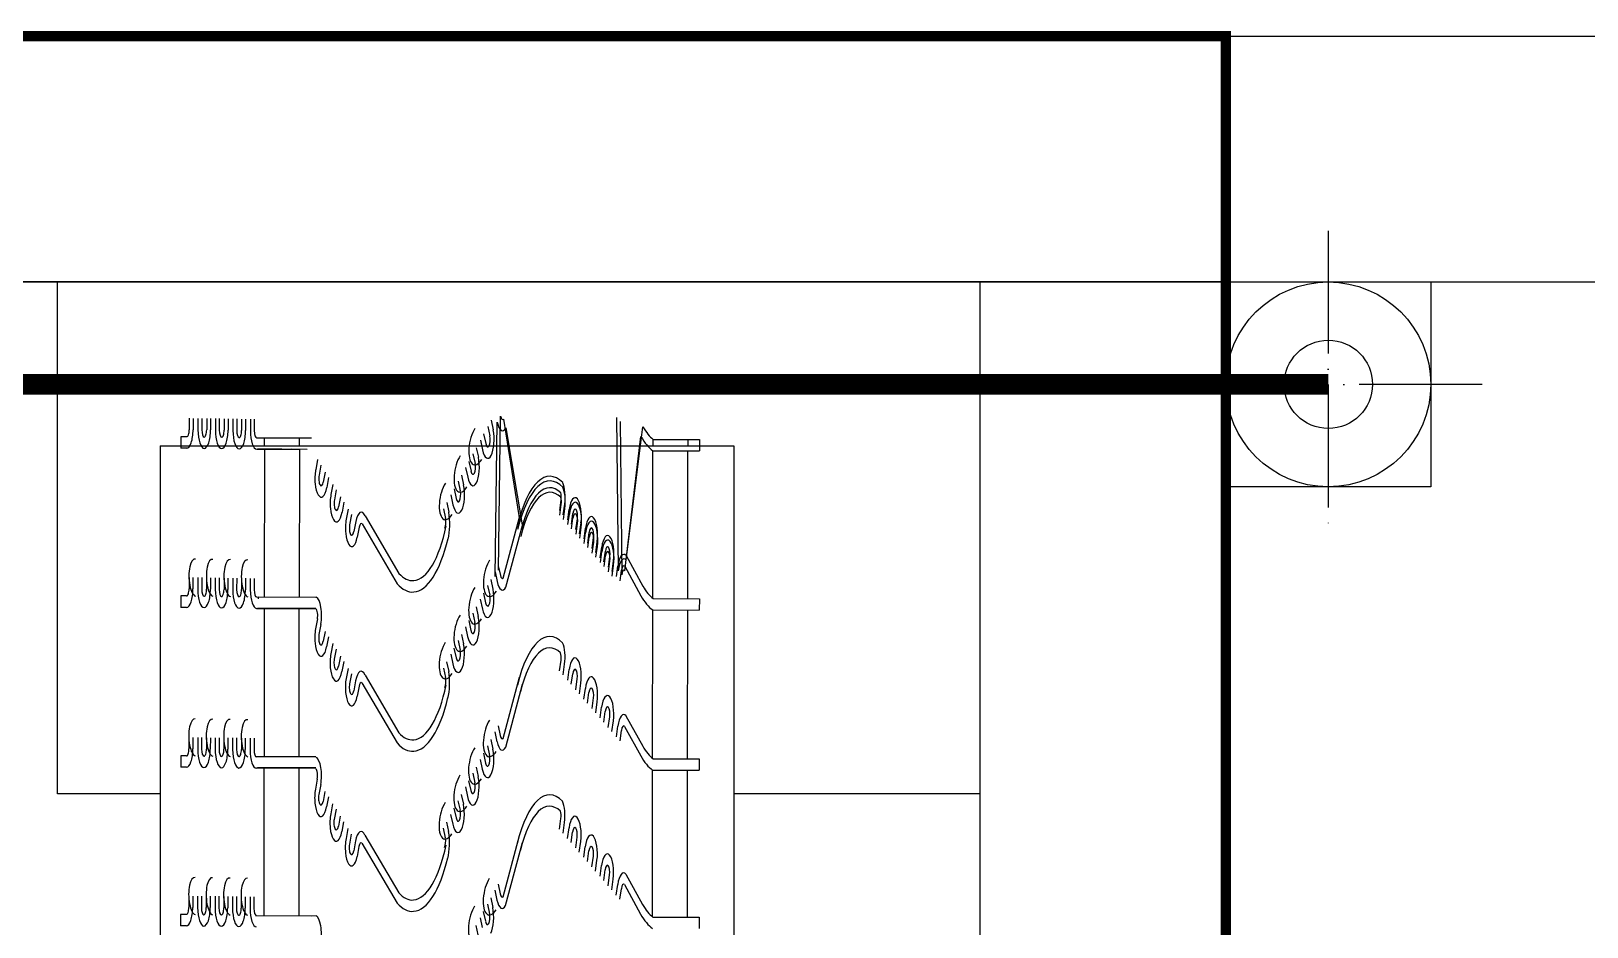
# Model space of a CAD drawing. Header units: inches. Extents: x -26985 to 86262, y -10753 to 149570.
# Drawn here: x -4151 to -3392, y 84332 to 84769 of the extents above; entities that cross this region are included whole.
import ezdxf

# ---------------------------------------------------------------- set-up
doc = ezdxf.new("R2010")
doc.units = ezdxf.units.IN
doc.header["$MEASUREMENT"] = 0
doc.linetypes.add('ACAD_ISO02W100', pattern=[15, 12, -3])
doc.linetypes.add('ACAD_ISO04W100', pattern=[30, 24, -3, 0, -3])
for name, color, linetype in [('JY', 7, 'Continuous'), ('JYKC', 4, 'Continuous'), ('JYKC-YM', 4, 'Continuous')]:
    doc.layers.add(name, color=color, linetype=linetype)

# ---------------------------------------------------------------- blocks, each defined once
blk = doc.blocks.new('地漏')
at = {"layer": 'JY', "color": 50, "linetype": 'ACAD_ISO04W100', "lineweight": -3, "ltscale": 5}
for p, q in [((0, 150), (0, -150)), ((-150, 0), (150, 0))]:
    blk.add_line(p, q, dxfattribs=at)
at = {"layer": 'JY', "color": 10, "linetype": 'Continuous', "lineweight": -3}
blk.add_lwpolyline([(-100, 100), (100, 100), (100, -100), (-100, -100)], close=True, dxfattribs=at)
for radius in [100, 43.1]:
    blk.add_circle((0, 0), radius, dxfattribs=at)
blk = doc.blocks.new('1341551151321')
at = {"layer": 'JY', "color": 5, "linetype": 'ACAD_ISO02W100', "lineweight": -3, "ltscale": 20, "const_width": 10}
blk.add_lwpolyline([(85749.57, -26959.62), (84359.57, -26959.62, -0.414214), (84339.57, -26939.62), (84339.57, -22069.48)], format="xyb", dxfattribs=at)
at = {"layer": 'JYKC', "color": 1}
blk.add_line((84169.57, -27999.48), (84169.57, -19239.48), dxfattribs=at)
at = {"layer": 'JYKC', "color": 0}
blk.add_line((84289.57, -27999.48), (84289.57, -19239.48), dxfattribs=at)
at = {"layer": 'JYKC', "color": 132}
for p, q in [((84369.57, -22359.48), (87909.57, -22359.48)), ((84369.57, -22639.48), (84369.57, -22359.48)), ((84369.57, -22639.48), (87909.57, -22639.48))]:
    blk.add_line(p, q, dxfattribs=at)
at = {"layer": 'JYKC', "color": 136, "ltscale": 0.5}
for p, q in [((84366.44, -22398.84), (84366.53, -22376.33)), ((84366.53, -22376.33), (84372.08, -22376.33)), ((84371.99, -22399.07), (84372.08, -22376.33)), ((84444.19, -22398.9), (84444.28, -22376.38)), ((84444.28, -22376.38), (84449.83, -22376.39)), ((84449.74, -22399.13), (84449.83, -22376.39)), ((84522.38, -22398.95), (84522.48, -22376.44)), ((84522.48, -22376.44), (84528.03, -22376.45)), ((84527.94, -22399.19), (84528.03, -22376.45)), ((84599.69, -22399.01), (84599.78, -22376.5)), ((84599.78, -22376.5), (84605.33, -22376.5)), ((84366.51, -22382.01), (84369.97, -22381.95)), ((84444.26, -22382.07), (84372.06, -22382.01)), ((84522.45, -22382.13), (84449.81, -22382.07)), ((84599.76, -22382.19), (84528.01, -22382.13)), ((84366.26, -22399.07), (84369.97, -22399.01)), ((84444.01, -22399.12), (84371.99, -22399.07)), ((84522.21, -22399.18), (84449.74, -22399.13)), ((84599.51, -22399.24), (84527.94, -22399.19)), ((84425.41, -22412.05), (84360.34, -22403.87)), ((84430.61, -22412.73), (84365.04, -22404.88)), ((84423.16, -22412.11), (84438.09, -22403.93)), ((84428.36, -22412.78), (84442.79, -22404.93)), ((84501.36, -22412.17), (84516.29, -22403.98)), ((84506.56, -22412.84), (84520.99, -22404.99)), ((84578.66, -22412.23), (84593.59, -22404.04)), ((84583.86, -22412.9), (84598.29, -22405.05)), ((84355.7, -22416.72), (84430.54, -22416.02)), ((84357.73, -22414.95), (84432.57, -22414.26)), ((84433.45, -22416.78), (84428.29, -22416.08)), ((84435.48, -22415.01), (84430.32, -22414.32)), ((84511.65, -22416.83), (84506.49, -22416.14)), ((84513.68, -22415.07), (84508.52, -22414.38)), ((84588.95, -22416.89), (84583.79, -22416.2)), ((84590.98, -22415.13), (84585.82, -22414.44)), ((84424.23, -22424.7), (84419.07, -22424.01)), ((84426.26, -22422.94), (84421.1, -22422.24)), ((84426.48, -22424.64), (84421.32, -22423.95)), ((84428.51, -22422.88), (84423.35, -22422.19)), ((84428.88, -22420.74), (84423.64, -22420.04)), ((84430.91, -22418.98), (84425.67, -22418.28)), ((84431.13, -22420.69), (84425.89, -22419.98)), ((84433.16, -22418.92), (84427.92, -22418.22)), ((84502.43, -22424.76), (84497.27, -22424.07)), ((84504.46, -22423), (84499.3, -22422.3)), ((84507.08, -22420.8), (84501.84, -22420.1)), ((84509.11, -22419.04), (84503.87, -22418.33)), ((84579.73, -22424.82), (84574.57, -22424.12)), ((84581.76, -22423.05), (84576.61, -22422.36)), ((84584.38, -22420.86), (84579.14, -22420.16)), ((84586.41, -22419.1), (84581.17, -22418.39)), ((84417.05, -22430.86), (84411.89, -22430.17)), ((84417.27, -22432.57), (84412.11, -22431.87)), ((84419.3, -22430.8), (84414.14, -22430.11)), ((84419.67, -22428.67), (84414.42, -22427.96)), ((84421.7, -22426.9), (84416.46, -22426.2)), ((84421.92, -22428.61), (84416.67, -22427.91)), ((84423.95, -22426.85), (84418.71, -22426.14)), ((84495.24, -22430.92), (84490.09, -22430.23)), ((84497.86, -22428.73), (84492.62, -22428.02)), ((84499.89, -22426.96), (84494.65, -22426.26)), ((84572.55, -22430.98), (84567.39, -22430.28)), ((84575.17, -22428.78), (84569.93, -22428.08)), ((84577.2, -22427.02), (84571.96, -22426.32)), ((84407.83, -22438.79), (84402.67, -22438.09)), ((84410.08, -22438.73), (84404.92, -22438.03)), ((84410.45, -22436.59), (84405.21, -22435.89)), ((84412.48, -22434.83), (84407.24, -22434.12)), ((84412.7, -22436.53), (84407.46, -22435.83)), ((84414.73, -22434.77), (84409.49, -22434.07)), ((84415.02, -22432.62), (84409.86, -22431.93)), ((84486.03, -22438.84), (84480.87, -22438.15)), ((84488.65, -22436.65), (84483.41, -22435.95)), ((84490.68, -22434.89), (84485.44, -22434.18)), ((84493.21, -22432.68), (84488.05, -22431.99)), ((84563.33, -22438.9), (84558.17, -22438.21)), ((84565.95, -22436.71), (84560.71, -22436)), ((84567.98, -22434.94), (84562.74, -22434.24)), ((84570.52, -22432.74), (84565.36, -22432.05)), ((84401.23, -22444.52), (84395.99, -22443.81)), ((84403.26, -22442.75), (84398.02, -22442.05)), ((84403.48, -22444.46), (84398.24, -22443.75)), ((84405.51, -22442.69), (84400.27, -22441.99)), ((84405.8, -22440.55), (84400.64, -22439.86)), ((84408.05, -22440.49), (84402.89, -22439.8)), ((84479.43, -22444.57), (84474.19, -22443.87)), ((84481.46, -22442.81), (84476.22, -22442.11)), ((84484, -22440.61), (84478.84, -22439.91)), ((84556.73, -22444.63), (84551.49, -22443.93)), ((84558.76, -22442.87), (84553.52, -22442.17)), ((84561.3, -22440.66), (84556.14, -22439.97)), ((84356.49, -22471.98), (84406.66, -22464)), ((84360.84, -22470.74), (84410.08, -22462.51)), ((84434.24, -22472.04), (84404.41, -22464.06)), ((84438.59, -22470.79), (84407.83, -22462.57)), ((84512.44, -22472.1), (84482.6, -22464.12)), ((84516.79, -22470.85), (84486.03, -22462.63)), ((84589.74, -22472.15), (84559.91, -22464.17)), ((84594.09, -22470.91), (84563.33, -22462.68)), ((84430.37, -22474.43), (84355.12, -22473.39)), ((84357.11, -22478.02), (84361.78, -22477)), ((84433.37, -22476.02), (84358.11, -22474.99)), ((84428.12, -22474.49), (84432.87, -22473.45)), ((84431.12, -22476.08), (84435.86, -22475.05)), ((84434.86, -22478.08), (84439.53, -22477.06)), ((84506.32, -22474.54), (84511.06, -22473.51)), ((84509.32, -22476.14), (84514.06, -22475.11)), ((84513.06, -22478.14), (84517.73, -22477.12)), ((84583.62, -22474.6), (84588.37, -22473.57)), ((84586.62, -22476.2), (84591.36, -22475.16)), ((84590.36, -22478.19), (84595.03, -22477.18)), ((84360.11, -22479.62), (84364.78, -22478.6)), ((84363.78, -22481.63), (84368.52, -22480.59)), ((84366.77, -22483.22), (84371.52, -22482.19)), ((84370.52, -22485.22), (84375.19, -22484.2)), ((84437.86, -22479.67), (84442.53, -22478.66)), ((84441.53, -22481.69), (84446.27, -22480.65)), ((84444.52, -22483.28), (84449.27, -22482.25)), ((84448.27, -22485.28), (84452.94, -22484.26)), ((84516.06, -22479.73), (84520.72, -22478.71)), ((84519.73, -22481.74), (84524.47, -22480.71)), ((84522.72, -22483.34), (84527.46, -22482.31)), ((84526.47, -22485.34), (84531.13, -22484.32)), ((84593.36, -22479.79), (84598.03, -22478.77)), ((84597.03, -22481.8), (84601.77, -22480.77)), ((84600.02, -22483.4), (84604.77, -22482.36)), ((84603.77, -22485.4), (84608.44, -22484.38)), ((84373.51, -22486.82), (84378.18, -22485.8)), ((84377.18, -22488.83), (84381.93, -22487.79)), ((84380.18, -22490.43), (84384.92, -22489.39)), ((84383.92, -22492.42), (84388.59, -22491.4)), ((84451.26, -22486.88), (84455.93, -22485.86)), ((84454.93, -22488.89), (84459.68, -22487.85)), ((84457.93, -22490.48), (84462.67, -22489.45)), ((84461.67, -22492.48), (84466.34, -22491.46)), ((84529.46, -22486.93), (84534.13, -22485.92)), ((84533.13, -22488.95), (84537.87, -22487.91)), ((84536.13, -22490.54), (84540.87, -22489.51)), ((84539.87, -22492.54), (84544.54, -22491.52)), ((84386.92, -22494.02), (84391.59, -22493)), ((84390.59, -22496.03), (84395.33, -22495)), ((84393.58, -22497.63), (84398.33, -22496.59)), ((84397.33, -22499.62), (84402, -22498.6)), ((84400.32, -22501.22), (84404.99, -22500.2)), ((84464.67, -22494.08), (84469.34, -22493.06)), ((84468.34, -22496.09), (84473.08, -22495.05)), ((84471.33, -22497.69), (84476.08, -22496.65)), ((84475.08, -22499.68), (84479.75, -22498.66)), ((84542.87, -22494.14), (84547.53, -22493.12)), ((84546.54, -22496.15), (84551.28, -22495.11)), ((84549.53, -22497.74), (84554.27, -22496.71)), ((84553.28, -22499.74), (84557.94, -22498.72)), ((84478.07, -22501.28), (84482.74, -22500.26)), ((84556.27, -22501.34), (84560.94, -22500.32)), ((84403.77, -22539.44), (84431.9, -22522.96)), ((84407.64, -22540.94), (84436.92, -22523.78)), ((84481.52, -22539.5), (84509.65, -22523.01)), ((84485.39, -22541), (84514.67, -22523.84)), ((84559.72, -22539.56), (84587.84, -22523.07)), ((84563.58, -22541.06), (84592.87, -22523.89)), ((84406.59, -22544.01), (84411.45, -22544.93)), ((84409.26, -22542.35), (84414.12, -22543.26)), ((84484.34, -22544.07), (84489.2, -22544.98)), ((84487.01, -22542.41), (84491.87, -22543.32)), ((84562.54, -22544.13), (84567.4, -22545.04)), ((84565.21, -22542.47), (84570.07, -22543.38)), ((84394.51, -22551.48), (84399.37, -22552.39)), ((84397.17, -22549.81), (84402.04, -22550.73)), ((84400.51, -22547.74), (84405.45, -22548.66)), ((84403.18, -22546.08), (84408.12, -22547)), ((84472.26, -22551.53), (84477.12, -22552.44)), ((84474.92, -22549.87), (84479.79, -22550.78)), ((84478.26, -22547.8), (84483.2, -22548.72)), ((84480.93, -22546.14), (84485.87, -22547.06)), ((84550.45, -22551.59), (84555.32, -22552.5)), ((84553.12, -22549.93), (84557.98, -22550.84)), ((84556.46, -22547.85), (84561.4, -22548.78)), ((84559.13, -22546.19), (84564.07, -22547.12)), ((84382.42, -22558.94), (84387.28, -22559.85)), ((84385.09, -22557.28), (84389.95, -22558.19)), ((84388.42, -22555.2), (84393.36, -22556.12)), ((84391.09, -22553.54), (84396.03, -22554.46)), ((84460.17, -22558.99), (84465.03, -22559.91)), ((84462.84, -22557.33), (84467.7, -22558.24)), ((84466.17, -22555.26), (84471.11, -22556.18)), ((84468.84, -22553.6), (84473.78, -22554.52)), ((84538.37, -22559.05), (84543.23, -22559.96)), ((84541.04, -22557.39), (84545.9, -22558.3)), ((84544.37, -22555.32), (84549.31, -22556.24)), ((84547.04, -22553.65), (84551.98, -22554.58)), ((84365.72, -22575.31), (84365.76, -22565.66)), ((84371.3, -22567.69), (84371.27, -22575.32)), ((84376.34, -22562.66), (84381.27, -22563.58)), ((84379.01, -22561), (84383.94, -22561.92)), ((84443.4, -22592.43), (84443.43, -22563.55)), ((84443.4, -22591.34), (84443.43, -22563.55)), ((84448.95, -22592.43), (84448.98, -22563.55)), ((84448.98, -22563.55), (84448.95, -22592.02)), ((84454.09, -22562.72), (84459.02, -22563.64)), ((84456.76, -22561.06), (84461.69, -22561.98)), ((84521.28, -22592.43), (84521.31, -22563.55)), ((84521.28, -22591.34), (84521.31, -22563.55)), ((84526.83, -22592.43), (84526.86, -22563.55)), ((84526.86, -22563.55), (84526.83, -22592.02)), ((84532.29, -22562.78), (84537.22, -22563.7)), ((84534.95, -22561.12), (84539.89, -22562.04)), ((84598.97, -22592.92), (84599.02, -22563.4)), ((84598.97, -22592.92), (84599.01, -22565.83)), ((84365.65, -22592.37), (84365.73, -22571.52)), ((84369.97, -22571.47), (84365.73, -22571.52)), ((84371.22, -22588.58), (84371.29, -22571.53)), ((84371.29, -22571.53), (84443.48, -22571.58)), ((84521.3, -22571.64), (84449.04, -22571.58)), ((84599, -22571.7), (84526.79, -22571.64)), ((84365.65, -22591.28), (84365.7, -22580.05)), ((84371.25, -22580.05), (84371.22, -22588.58)), ((84369.97, -22588.52), (84365.66, -22588.58)), ((84371.2, -22592.37), (84371.23, -22584.79)), ((84371.22, -22588.58), (84371.2, -22591.96)), ((84371.22, -22588.58), (84443.41, -22588.64)), ((84448.97, -22588.64), (84521.28, -22588.7)), ((84598.98, -22588.75), (84526.72, -22588.7)), ((84598.92, -22588.75), (84526.72, -22588.7)), ((84356.53, -22597.81), (84362.07, -22597.81)), ((84356.54, -22593.55), (84362.17, -22593.55)), ((84356.54, -22595.44), (84362.17, -22595.45)), ((84434.28, -22597.87), (84439.82, -22597.87)), ((84434.29, -22593.6), (84439.92, -22593.61)), ((84434.29, -22595.5), (84439.92, -22595.5)), ((84443.61, -22591.4), (84443.4, -22591.34)), ((84443.9, -22591.46), (84443.61, -22591.4)), ((84444.24, -22591.49), (84443.9, -22591.46)), ((84512.35, -22597.93), (84517.9, -22597.93)), ((84512.36, -22595.56), (84517.99, -22595.56)), ((84512.37, -22593.66), (84518, -22593.67)), ((84526.7, -22592.08), (84526.7, -22592.08)), ((84526.75, -22592.08), (84526.7, -22592.08)), ((84526.7, -22592.08), (84526.75, -22592.08)), ((84589.78, -22597.99), (84595.32, -22597.99)), ((84589.79, -22593.72), (84595.42, -22593.73)), ((84589.79, -22595.62), (84595.42, -22595.62)), ((84356.4, -22606.34), (84361.95, -22606.34)), ((84356.41, -22603.97), (84362.04, -22603.97)), ((84356.42, -22602.07), (84362.05, -22602.08)), ((84356.52, -22599.71), (84362.06, -22599.71)), ((84434.15, -22606.4), (84439.7, -22606.4)), ((84434.16, -22604.03), (84439.79, -22604.03)), ((84434.17, -22602.13), (84439.8, -22602.14)), ((84434.27, -22599.76), (84439.81, -22599.77)), ((84512.23, -22606.46), (84517.78, -22606.46)), ((84512.24, -22604.09), (84517.87, -22604.09)), ((84512.25, -22602.19), (84517.88, -22602.2)), ((84512.35, -22599.82), (84517.89, -22599.83)), ((84589.66, -22604.14), (84595.29, -22604.15)), ((84589.67, -22602.25), (84595.3, -22602.25)), ((84589.77, -22599.88), (84595.31, -22599.88)), ((84356.29, -22612.5), (84361.92, -22612.5)), ((84356.3, -22610.6), (84361.93, -22610.61)), ((84356.4, -22608.23), (84361.94, -22608.24)), ((84434.04, -22612.56), (84439.67, -22612.56)), ((84434.05, -22610.66), (84439.68, -22610.66)), ((84434.15, -22608.29), (84439.69, -22608.3)), ((84512.12, -22612.61), (84517.75, -22612.62)), ((84512.13, -22610.72), (84517.76, -22610.72)), ((84512.22, -22608.35), (84517.77, -22608.35)), ((84589.54, -22612.67), (84595.17, -22612.68)), ((84589.55, -22610.78), (84595.18, -22610.78)), ((84589.65, -22606.51), (84595.2, -22606.52)), ((84589.65, -22608.41), (84595.19, -22608.41)), ((84356.17, -22621.03), (84361.8, -22621.03)), ((84356.18, -22619.13), (84361.81, -22619.13)), ((84356.27, -22616.76), (84361.82, -22616.77)), ((84356.28, -22614.87), (84361.83, -22614.87)), ((84433.92, -22621.08), (84439.55, -22621.09)), ((84433.93, -22619.19), (84439.56, -22619.19)), ((84434.02, -22616.82), (84439.57, -22616.82)), ((84434.03, -22614.92), (84439.58, -22614.93)), ((84512, -22621.14), (84517.63, -22621.15)), ((84512.01, -22619.25), (84517.64, -22619.25)), ((84512.1, -22616.88), (84517.65, -22616.88)), ((84512.11, -22614.98), (84517.65, -22614.99)), ((84589.42, -22621.2), (84595.05, -22621.2)), ((84589.43, -22619.31), (84595.06, -22619.31)), ((84589.53, -22615.04), (84595.08, -22615.05)), ((84589.53, -22616.94), (84595.07, -22616.94)), ((84356.15, -22625.29), (84361.7, -22625.29)), ((84356.16, -22623.39), (84361.7, -22623.4)), ((84365.16, -22626.48), (84365.15, -22629.32)), ((84370.72, -22626.48), (84370.7, -22629.33)), ((84433.9, -22625.35), (84439.45, -22625.35)), ((84433.91, -22623.45), (84439.45, -22623.46)), ((84442.91, -22626.54), (84442.9, -22629.38)), ((84448.47, -22626.54), (84448.45, -22629.39)), ((84511.98, -22625.41), (84517.52, -22625.41)), ((84511.99, -22623.51), (84517.53, -22623.52)), ((84520.99, -22626.6), (84520.98, -22629.44)), ((84526.54, -22626.6), (84526.53, -22629.44)), ((84589.4, -22625.46), (84594.95, -22625.47)), ((84589.41, -22623.57), (84594.95, -22623.57)), ((84598.41, -22626.66), (84598.4, -22629.5)), ((84603.97, -22626.66), (84603.95, -22629.5)), ((84365.15, -22629.32), (84370.7, -22629.33)), ((84442.9, -22629.38), (84448.45, -22629.39)), ((84520.98, -22629.44), (84526.53, -22629.44)), ((84598.4, -22629.5), (84603.95, -22629.5))]:
    blk.add_line(p, q, dxfattribs=at)
at = {"layer": 'JYKC', "color": 7, "linetype": 'Continuous', "lineweight": -3}
for points in [[(84289.57, -22359.48), (84289.57, -22239.48), (84539.57, -22239.48), (84539.57, -22359.48)], [(84539.57, -22639.48), (84539.57, -22689.48), (84289.57, -22689.48), (84289.57, -22639.48)]]:
    blk.add_lwpolyline(points, dxfattribs=at)
at = {"layer": 'JYKC', "color": 136, "ltscale": 0.5}
for centre, major_axis, ratio, start_param, end_param in [((84312.7, -22394.18), (-55.43, 0.02), 0.341242, 2.602865, 2.893909), ((84312.7, -22394.18), (-60.98, 0.02), 0.341242, 2.602865, 2.905452), ((84390.45, -22394.24), (-55.43, 0.02), 0.341242, 2.602865, 2.893909), ((84390.45, -22394.24), (-60.98, 0.02), 0.341242, 2.602865, 2.905452), ((84468.65, -22394.3), (-55.43, 0.02), 0.341242, 2.602865, 2.893909), ((84468.65, -22394.3), (-60.98, 0.02), 0.341242, 2.602865, 2.905452), ((84545.95, -22394.36), (-55.43, 0.02), 0.341242, 2.602865, 2.893909), ((84545.95, -22394.36), (-60.98, 0.02), 0.341242, 2.602865, 2.905452), ((84431.59, -22413.22), (-9.02, 0), 0.341242, -0.374162, 1.196634), ((84433.84, -22413.16), (-9.02, 0), 0.341242, -0.374162, 1.196634), ((84431.59, -22413.22), (-3.47, 0), 0.341242, -0.374162, 1.196634), ((84433.84, -22413.16), (-3.47, 0), 0.341242, -0.374162, 1.196634), ((84509.79, -22413.28), (-9.02, 0), 0.341242, -0.374162, 1.196634), ((84509.79, -22413.28), (-3.47, 0), 0.341242, -0.374162, 1.196634), ((84587.09, -22413.33), (-9.02, 0), 0.341242, -0.374162, 1.196634), ((84587.09, -22413.33), (-3.47, 0), 0.341242, -0.374162, 1.196634), ((84422.37, -22421.14), (-9.02, 0), 0.341242, -0.374162, 1.196634), ((84422.37, -22421.14), (-9.02, 0), 0.341242, 4.338227, 5.909023), ((84424.62, -22421.08), (-9.02, 0), 0.341242, -0.374162, 1.196634), ((84424.62, -22421.08), (-9.02, 0), 0.341242, 4.338227, 5.909023), ((84422.37, -22421.14), (-3.47, 0), 0.341242, -0.374162, 1.196634), ((84422.37, -22421.14), (-3.47, 0), 0.341242, 4.338227, 5.909023), ((84424.62, -22421.08), (-3.47, 0), 0.341242, -0.374162, 1.196634), ((84424.62, -22421.08), (-3.47, 0), 0.341242, 4.338227, 5.909023), ((84500.57, -22421.2), (-9.02, 0), 0.341242, -0.374162, 1.196634), ((84500.57, -22421.2), (-9.02, 0), 0.341242, 4.338227, 5.909023), ((84500.57, -22421.2), (-3.47, 0), 0.341242, -0.374162, 1.196634), ((84500.57, -22421.2), (-3.47, 0), 0.341242, 4.338227, 5.909023), ((84577.87, -22421.26), (-9.02, 0), 0.341242, -0.374162, 1.196634), ((84577.87, -22421.26), (-9.02, 0), 0.341242, 4.338227, 5.909023), ((84577.87, -22421.26), (-3.47, 0), 0.341242, -0.374162, 1.196634), ((84577.87, -22421.26), (-3.47, 0), 0.341242, 4.338227, 5.909023), ((84413.16, -22429.07), (-9.02, 0), 0.341242, -0.374162, 1.196634), ((84413.16, -22429.07), (-9.02, 0), 0.341242, 4.338227, 5.909023), ((84415.41, -22429.01), (-9.02, 0), 0.341242, -0.374162, 1.196634), ((84415.41, -22429.01), (-9.02, 0), 0.341242, 4.338227, 5.909023), ((84413.16, -22429.07), (-3.47, 0), 0.341242, -0.374162, 1.196634), ((84413.16, -22429.07), (-3.47, 0), 0.341242, 4.338227, 5.909023), ((84415.41, -22429.01), (-3.47, 0), 0.341242, -0.374162, 1.196634), ((84415.41, -22429.01), (-3.47, 0), 0.341242, 4.338227, 5.909023), ((84491.35, -22429.12), (-9.02, 0), 0.341242, -0.374162, 1.196634), ((84491.35, -22429.12), (-9.02, 0), 0.341242, 4.338227, 5.909023), ((84491.35, -22429.12), (-3.47, 0), 0.341242, -0.374162, 1.196634), ((84491.35, -22429.12), (-3.47, 0), 0.341242, 4.338227, 5.909023), ((84568.66, -22429.18), (-9.02, 0), 0.341242, -0.374162, 1.196634), ((84568.66, -22429.18), (-9.02, 0), 0.341242, 4.338227, 5.909023), ((84568.66, -22429.18), (-3.47, 0), 0.341242, -0.374162, 1.196634), ((84568.66, -22429.18), (-3.47, 0), 0.341242, 4.338227, 5.909023), ((84403.94, -22436.99), (-9.02, 0), 0.341242, -0.374162, 1.196634), ((84403.94, -22436.99), (-9.02, 0), 0.341242, 4.338227, 5.909023), ((84406.19, -22436.93), (-9.02, 0), 0.341242, -0.374162, 1.196634), ((84406.19, -22436.93), (-9.02, 0), 0.341242, 4.338227, 5.909023), ((84403.94, -22436.99), (-3.47, 0), 0.341242, -0.374162, 1.196634), ((84403.94, -22436.99), (-3.47, 0), 0.341242, 4.338227, 5.909023), ((84406.19, -22436.93), (-3.47, 0), 0.341242, -0.374162, 1.196634), ((84406.19, -22436.93), (-3.47, 0), 0.341242, 4.338227, 5.909023), ((84482.14, -22437.05), (-9.02, 0), 0.341242, -0.374162, 1.196634), ((84482.14, -22437.05), (-9.02, 0), 0.341242, 4.338227, 5.909023), ((84482.14, -22437.05), (-3.47, 0), 0.341242, -0.374162, 1.196634), ((84482.14, -22437.05), (-3.47, 0), 0.341242, 4.338227, 5.909023), ((84559.44, -22437.11), (-9.02, 0), 0.341242, -0.374162, 1.196634), ((84559.44, -22437.11), (-9.02, 0), 0.341242, 4.338227, 5.909023), ((84559.44, -22437.11), (-3.47, 0), 0.341242, -0.374162, 1.196634), ((84559.44, -22437.11), (-3.47, 0), 0.341242, 4.338227, 5.909023), ((84441.2, -22449.34), (-56.72, 0.02), 0.341242, -0.331304, 0.950863), ((84443.45, -22449.29), (-56.72, 0.02), 0.341242, -0.331304, 0.950863), ((84441.2, -22449.34), (-51.16, 0.02), 0.341242, -0.309511, 0.953198), ((84394.72, -22444.91), (-9.02, 0), 0.341242, 4.338227, 5.626277), ((84443.45, -22449.29), (-51.16, 0.02), 0.341242, -0.309511, 0.953198), ((84396.97, -22444.86), (-9.02, 0), 0.341242, 4.338227, 5.626277), ((84394.72, -22444.91), (-3.47, 0), 0.341242, 4.338227, 5.416137), ((84396.97, -22444.86), (-3.47, 0), 0.341242, 4.338227, 5.416137), ((84519.4, -22449.4), (-56.72, 0.02), 0.341242, -0.331304, 0.950863), ((84519.4, -22449.4), (-51.16, 0.02), 0.341242, -0.309511, 0.953198), ((84472.92, -22444.97), (-9.02, 0), 0.341242, 4.338227, 5.626277), ((84472.92, -22444.97), (-3.47, 0), 0.341242, 4.338227, 5.416137), ((84596.71, -22449.46), (-56.72, 0.02), 0.341242, -0.331304, 0.950863), ((84596.71, -22449.46), (-51.16, 0.02), 0.341242, -0.309511, 0.953198), ((84550.22, -22445.03), (-9.02, 0), 0.341242, 4.338227, 5.626277), ((84550.22, -22445.03), (-3.47, 0), 0.341242, 4.338227, 5.416137), ((84353.24, -22472.39), (-3.47, 0), 0.341242, 2.140528, 3.500688), ((84353.24, -22472.39), (-9.02, 0), 0.341242, 2.140528, 3.711324), ((84366.65, -22479.6), (-9.02, 0), 0.341242, 3.711324, 5.28212), ((84432.99, -22477.08), (-10.17, 2.02), 0.413056, 0.81249, 3.954083), ((84430.99, -22472.45), (-3.47, 0), 0.341242, 2.140528, 3.500688), ((84430.99, -22472.45), (-9.02, 0), 0.341242, 2.140528, 3.711324), ((84444.4, -22479.65), (-9.02, 0), 0.341242, 3.711324, 5.28212), ((84511.19, -22477.14), (-10.17, 2.02), 0.413056, 0.81249, 3.954083), ((84509.19, -22472.51), (-3.47, 0), 0.341242, 2.140528, 3.500688), ((84509.19, -22472.51), (-9.02, 0), 0.341242, 2.140528, 3.711324), ((84522.6, -22479.71), (-9.02, 0), 0.341242, 3.711324, 5.28212), ((84588.49, -22477.2), (-10.17, 2.02), 0.413056, 0.81249, 3.954083), ((84586.49, -22472.57), (-3.47, 0), 0.341242, 2.140528, 3.500688), ((84586.49, -22472.57), (-9.02, 0), 0.341242, 2.140528, 3.711324), ((84599.9, -22479.77), (-9.02, 0), 0.341242, 3.711324, 5.28212), ((84368.65, -22484.22), (-10.17, 2.02), 0.413056, 0.81249, 3.954083), ((84366.65, -22479.6), (-3.47, 0), 0.341242, 3.711324, 5.28212), ((84366.65, -22479.6), (-3.47, 0), 0.341242, 2.140528, 3.711324), ((84366.65, -22479.6), (-9.02, 0), 0.341242, 2.140528, 3.711324), ((84380.05, -22486.8), (-9.02, 0), 0.341242, 3.711324, 5.28212), ((84446.4, -22484.28), (-10.17, 2.02), 0.413056, 0.81249, 3.954083), ((84444.4, -22479.65), (-3.47, 0), 0.341242, 3.711324, 5.28212), ((84444.4, -22479.65), (-3.47, 0), 0.341242, 2.140528, 3.711324), ((84444.4, -22479.65), (-9.02, 0), 0.341242, 2.140528, 3.711324), ((84457.8, -22486.85), (-9.02, 0), 0.341242, 3.711324, 5.28212), ((84524.59, -22484.34), (-10.17, 2.02), 0.413056, 0.81249, 3.954083), ((84522.6, -22479.71), (-3.47, 0), 0.341242, 3.711324, 5.28212), ((84522.6, -22479.71), (-3.47, 0), 0.341242, 2.140528, 3.711324), ((84522.6, -22479.71), (-9.02, 0), 0.341242, 2.140528, 3.711324), ((84536, -22486.91), (-9.02, 0), 0.341242, 3.711324, 5.28212), ((84601.9, -22484.4), (-10.17, 2.02), 0.413056, 0.81249, 3.954083), ((84599.9, -22479.77), (-3.47, 0), 0.341242, 3.711324, 5.28212), ((84599.9, -22479.77), (-3.47, 0), 0.341242, 2.140528, 3.711324), ((84382.05, -22491.42), (-10.17, 2.02), 0.413056, 0.81249, 3.954083), ((84380.05, -22486.8), (-3.47, 0), 0.341242, 3.711324, 5.28212), ((84380.05, -22486.8), (-3.47, 0), 0.341242, 2.140528, 3.711324), ((84380.05, -22486.8), (-9.02, 0), 0.341242, 2.140528, 3.711324), ((84393.46, -22494), (-9.02, 0), 0.341242, 3.711324, 5.28212), ((84393.46, -22494), (-9.02, 0), 0.341242, 2.140528, 3.711324), ((84459.8, -22491.48), (-10.17, 2.02), 0.413056, 0.81249, 3.954083), ((84457.8, -22486.85), (-3.47, 0), 0.341242, 3.711324, 5.28212), ((84457.8, -22486.85), (-3.47, 0), 0.341242, 2.140528, 3.711324), ((84457.8, -22486.85), (-9.02, 0), 0.341242, 2.140528, 3.711324), ((84471.21, -22494.06), (-9.02, 0), 0.341242, 3.711324, 5.28212), ((84471.21, -22494.06), (-9.02, 0), 0.341242, 2.140528, 3.711324), ((84538, -22491.54), (-10.17, 2.02), 0.413056, 0.81249, 3.954083), ((84536, -22486.91), (-3.47, 0), 0.341242, 3.711324, 5.28212), ((84536, -22486.91), (-3.47, 0), 0.341242, 2.140528, 3.711324), ((84536, -22486.91), (-9.02, 0), 0.341242, 2.140528, 3.711324), ((84549.41, -22494.11), (-9.02, 0), 0.341242, 3.711324, 5.28212), ((84549.41, -22494.11), (-9.02, 0), 0.341242, 2.140528, 3.711324), ((84395.46, -22498.63), (-10.17, 2.02), 0.413056, 0.81249, 3.954083), ((84393.46, -22494), (-3.47, 0), 0.341242, 3.711324, 5.28212), ((84393.46, -22494), (-3.47, 0), 0.341242, 2.140528, 3.711324), ((84407.61, -22502.63), (-13.07, 0), 0.341242, 4.092329, 5.156915), ((84406.86, -22501.2), (-3.47, 0), 0.341242, 3.711324, 5.28212), ((84378.93, -22516.24), (-56.48, 0.02), 0.341242, 3.170337, 4.159464), ((84379.64, -22516.14), (-61.32, 0.02), 0.341242, 3.164706, 4.10185), ((84473.21, -22498.68), (-10.17, 2.02), 0.413056, 0.81249, 3.954083), ((84471.21, -22494.06), (-3.47, 0), 0.341242, 3.711324, 5.28212), ((84471.21, -22494.06), (-3.47, 0), 0.341242, 2.140528, 3.711324), ((84485.36, -22502.69), (-13.07, 0), 0.341242, 4.092329, 5.156915), ((84484.61, -22501.26), (-3.47, 0), 0.341242, 3.711324, 5.28212), ((84456.68, -22516.3), (-56.48, 0.02), 0.341242, 3.170337, 4.159464), ((84457.39, -22516.2), (-61.32, 0.02), 0.341242, 3.164706, 4.10185), ((84551.4, -22498.74), (-10.17, 2.02), 0.413056, 0.81249, 3.954083), ((84549.41, -22494.11), (-3.47, 0), 0.341242, 3.711324, 5.28212), ((84549.41, -22494.11), (-3.47, 0), 0.341242, 2.140528, 3.711324), ((84563.56, -22502.75), (-13.07, 0), 0.341242, 4.092329, 5.156915), ((84562.81, -22501.32), (-3.47, 0), 0.341242, 3.711324, 5.28212), ((84534.88, -22516.35), (-56.48, 0.02), 0.341242, 3.170337, 4.159464), ((84535.58, -22516.25), (-61.32, 0.02), 0.341242, 3.164706, 4.10185), ((84380.58, -22516.35), (-54.84, 0.02), 0.341242, 2.781505, 3.176956), ((84380.58, -22516.35), (-60.39, 0.02), 0.341242, 2.773629, 3.175186), ((84458.33, -22516.4), (-54.84, 0.02), 0.341242, 2.781505, 3.176956), ((84458.33, -22516.4), (-60.39, 0.02), 0.341242, 2.773629, 3.175186), ((84536.52, -22516.46), (-54.84, 0.02), 0.341242, 2.781505, 3.176956), ((84536.52, -22516.46), (-60.39, 0.02), 0.341242, 2.773629, 3.175186), ((84410.93, -22541.32), (-9.02, 0), 0.341242, -0.654373, 1.069572), ((84410.93, -22541.32), (-3.47, 0), 0.341242, -0.321378, 1.069572), ((84409.79, -22545.96), (-3.47, 0), 0.341242, 2.640369, 4.211165), ((84409.79, -22545.96), (-9.02, 0), 0.341242, 2.640369, 4.211165), ((84488.68, -22541.37), (-9.02, 0), 0.341242, -0.654373, 1.069572), ((84488.68, -22541.37), (-3.47, 0), 0.341242, -0.321378, 1.069572), ((84487.54, -22546.02), (-3.47, 0), 0.341242, 2.640369, 4.211165), ((84487.54, -22546.02), (-9.02, 0), 0.341242, 2.640369, 4.211165), ((84566.88, -22541.43), (-9.02, 0), 0.341242, -0.654373, 1.069572), ((84566.88, -22541.43), (-3.47, 0), 0.341242, -0.321378, 1.069572), ((84565.73, -22546.08), (-3.47, 0), 0.341242, 2.640369, 4.211165), ((84565.73, -22546.08), (-9.02, 0), 0.341242, 2.640369, 4.211165), ((84397.7, -22553.42), (-3.47, 0), 0.341242, 2.640369, 4.211165), ((84397.7, -22553.42), (-9.02, 0), 0.341242, 2.640369, 4.211165), ((84409.79, -22545.96), (-9.02, 0), 0.341242, 1.069572, 2.640369), ((84409.79, -22545.96), (-3.47, 0), 0.341242, 1.069572, 2.640369), ((84475.45, -22553.48), (-3.47, 0), 0.341242, 2.640369, 4.211165), ((84475.45, -22553.48), (-9.02, 0), 0.341242, 2.640369, 4.211165), ((84487.54, -22546.02), (-9.02, 0), 0.341242, 1.069572, 2.640369), ((84487.54, -22546.02), (-3.47, 0), 0.341242, 1.069572, 2.640369), ((84553.65, -22553.54), (-3.47, 0), 0.341242, 2.640369, 4.211165), ((84553.65, -22553.54), (-9.02, 0), 0.341242, 2.640369, 4.211165), ((84565.73, -22546.08), (-9.02, 0), 0.341242, 1.069572, 2.640369), ((84565.73, -22546.08), (-3.47, 0), 0.341242, 1.069572, 2.640369), ((84385.61, -22560.89), (-3.47, 0), 0.341242, 2.640369, 4.211165), ((84385.61, -22560.89), (-9.02, 0), 0.341242, 2.640369, 4.211165), ((84397.7, -22553.42), (-9.02, 0), 0.341242, 1.069572, 2.640369), ((84397.7, -22553.42), (-3.47, 0), 0.341242, 1.069572, 2.640369), ((84452.42, -22563.76), (-9.02, 0), 0.341242, 4.211165, 6.131413), ((84463.36, -22560.94), (-3.47, 0), 0.341242, 2.640369, 4.211165), ((84463.36, -22560.94), (-9.02, 0), 0.341242, 2.640369, 4.211165), ((84475.45, -22553.48), (-9.02, 0), 0.341242, 1.069572, 2.640369), ((84475.45, -22553.48), (-3.47, 0), 0.341242, 1.069572, 2.640369), ((84530.62, -22563.82), (-9.02, 0), 0.341242, 4.211165, 6.131413), ((84541.56, -22561), (-3.47, 0), 0.341242, 2.640369, 4.211165), ((84541.56, -22561), (-9.02, 0), 0.341242, 2.640369, 4.211165), ((84553.65, -22553.54), (-9.02, 0), 0.341242, 1.069572, 2.640369), ((84553.65, -22553.54), (-3.47, 0), 0.341242, 1.069572, 2.640369), ((84607.92, -22563.87), (-9.02, 0), 0.341242, 4.211165, 6.131413), ((84385.61, -22560.89), (-9.02, 0), 0.341242, 1.069572, 2.640369), ((84385.61, -22560.89), (-3.47, 0), 0.341242, 1.069572, 2.640369), ((84452.42, -22563.76), (-3.47, 0), 0.341242, 4.211165, 5.96401), ((84463.36, -22560.94), (-9.02, 0), 0.341242, 1.069572, 2.640369), ((84463.36, -22560.94), (-3.47, 0), 0.341242, 1.069572, 2.640369), ((84530.62, -22563.82), (-3.47, 0), 0.341242, 4.211165, 5.96401), ((84541.56, -22561), (-9.02, 0), 0.341242, 1.069572, 2.640369), ((84541.56, -22561), (-3.47, 0), 0.341242, 1.069572, 2.640369), ((84362.06, -22600.89), (-9.02, 0), 0.341242, 3.14031, 4.711107), ((84362.18, -22592.37), (-3.47, 0), 0.341242, 1.569514, 3.14031), ((84362.18, -22592.37), (-9.02, 0), 0.341242, 1.569514, 3.14031), ((84434.28, -22596.68), (9.07, 0.34), 0.348395, 3.033278, 6.174871), ((84439.81, -22600.95), (-9.02, 0), 0.341242, 3.14031, 4.711107), ((84439.93, -22592.42), (-3.47, 0), 0.341242, 1.569514, 3.14031), ((84439.93, -22592.42), (-9.02, 0), 0.341242, 1.569514, 3.14031), ((84512.36, -22596.74), (9.07, 0.34), 0.348395, 3.033278, 6.174871), ((84517.88, -22601.01), (-9.02, 0), 0.341242, 3.14031, 4.711107), ((84518.01, -22592.48), (-9.02, 0), 0.341242, 1.569514, 3.14031), ((84518.01, -22592.48), (-3.47, 0), 0.341242, 1.569514, 3.14031), ((84589.78, -22596.8), (9.07, 0.34), 0.348395, 3.033278, 6.174871), ((84595.31, -22601.07), (-9.02, 0), 0.341242, 3.14031, 4.711107), ((84595.43, -22592.54), (-3.47, 0), 0.341242, 1.569514, 3.14031), ((84595.43, -22592.54), (-9.02, 0), 0.341242, 1.569514, 3.14031), ((84361.93, -22609.42), (-9.02, 0), 0.341242, 3.14031, 4.711107), ((84362.06, -22600.89), (-9.02, 0), 0.341242, 1.569514, 3.14031), ((84362.06, -22600.89), (-3.47, 0), 0.341242, 1.569514, 3.14031), ((84362.06, -22600.89), (-3.47, 0), 0.341242, 3.14031, 4.711107), ((84434.16, -22605.21), (9.07, 0.34), 0.348395, 3.033278, 6.174871), ((84439.68, -22609.48), (-9.02, 0), 0.341242, 3.14031, 4.711107), ((84439.81, -22600.95), (-9.02, 0), 0.341242, 1.569514, 3.14031), ((84439.81, -22600.95), (-3.47, 0), 0.341242, 1.569514, 3.14031), ((84439.81, -22600.95), (-3.47, 0), 0.341242, 3.14031, 4.711107), ((84512.24, -22605.27), (9.07, 0.34), 0.348395, 3.033278, 6.174871), ((84517.76, -22609.54), (-9.02, 0), 0.341242, 3.14031, 4.711107), ((84517.88, -22601.01), (-9.02, 0), 0.341242, 1.569514, 3.14031), ((84517.88, -22601.01), (-3.47, 0), 0.341242, 1.569514, 3.14031), ((84517.88, -22601.01), (-3.47, 0), 0.341242, 3.14031, 4.711107), ((84589.66, -22605.33), (9.07, 0.34), 0.348395, 3.033278, 6.174871), ((84595.31, -22601.07), (-9.02, 0), 0.341242, 1.569514, 3.14031), ((84595.31, -22601.07), (-3.47, 0), 0.341242, 1.569514, 3.14031), ((84595.31, -22601.07), (-3.47, 0), 0.341242, 3.14031, 4.711107), ((84361.93, -22609.42), (-9.02, 0), 0.341242, 1.569514, 3.14031), ((84361.93, -22609.42), (-3.47, 0), 0.341242, 1.569514, 3.14031), ((84361.93, -22609.42), (-3.47, 0), 0.341242, 3.14031, 4.711107), ((84434.04, -22613.74), (9.07, 0.34), 0.348395, 3.033278, 6.174871), ((84439.68, -22609.48), (-9.02, 0), 0.341242, 1.569514, 3.14031), ((84439.68, -22609.48), (-3.47, 0), 0.341242, 1.569514, 3.14031), ((84439.68, -22609.48), (-3.47, 0), 0.341242, 3.14031, 4.711107), ((84512.12, -22613.8), (9.07, 0.34), 0.348395, 3.033278, 6.174871), ((84517.76, -22609.54), (-9.02, 0), 0.341242, 1.569514, 3.14031), ((84517.76, -22609.54), (-3.47, 0), 0.341242, 1.569514, 3.14031), ((84517.76, -22609.54), (-3.47, 0), 0.341242, 3.14031, 4.711107), ((84589.54, -22613.86), (9.07, 0.34), 0.348395, 3.033278, 6.174871), ((84595.19, -22609.6), (-9.02, 0), 0.341242, 1.569514, 3.14031), ((84595.19, -22609.6), (-3.47, 0), 0.341242, 1.569514, 3.14031), ((84595.19, -22609.6), (-3.47, 0), 0.341242, 3.14031, 4.711107), ((84595.19, -22609.6), (-9.02, 0), 0.341242, 3.14031, 4.711107), ((84361.81, -22617.95), (-9.02, 0), 0.341242, 1.569514, 3.14031), ((84361.81, -22617.95), (-3.47, 0), 0.341242, 1.569514, 3.14031), ((84361.81, -22617.95), (-3.47, 0), 0.341242, 3.14031, 4.711107), ((84361.81, -22617.95), (-9.02, 0), 0.341242, 3.14031, 4.711107), ((84439.56, -22618.01), (-9.02, 0), 0.341242, 1.569514, 3.14031), ((84439.56, -22618.01), (-3.47, 0), 0.341242, 1.569514, 3.14031), ((84439.56, -22618.01), (-3.47, 0), 0.341242, 3.14031, 4.711107), ((84439.56, -22618.01), (-9.02, 0), 0.341242, 3.14031, 4.711107), ((84517.64, -22618.07), (-9.02, 0), 0.341242, 1.569514, 3.14031), ((84517.64, -22618.07), (-3.47, 0), 0.341242, 1.569514, 3.14031), ((84517.64, -22618.07), (-9.02, 0), 0.341242, 3.14031, 4.711107), ((84517.64, -22618.07), (-3.47, 0), 0.341242, 3.14031, 4.711107), ((84595.06, -22618.12), (-9.02, 0), 0.341242, 1.569514, 3.14031), ((84595.06, -22618.12), (-3.47, 0), 0.341242, 1.569514, 3.14031), ((84595.06, -22618.12), (-3.47, 0), 0.341242, 3.14031, 4.711107), ((84595.06, -22618.12), (-9.02, 0), 0.341242, 3.14031, 4.711107), ((84361.69, -22626.48), (-9.02, 0), 0.341242, 3.14031, 4.711107), ((84361.69, -22626.48), (-3.47, 0), 0.341242, 3.14031, 4.711107), ((84433.92, -22622.27), (9.07, 0.34), 0.348395, 3.033278, 6.174871), ((84439.44, -22626.54), (-9.02, 0), 0.341242, 3.14031, 4.711107), ((84439.44, -22626.54), (-3.47, 0), 0.341242, 3.14031, 4.711107), ((84511.99, -22622.33), (9.07, 0.34), 0.348395, 3.033278, 6.174871), ((84517.52, -22626.59), (-3.47, 0), 0.341242, 3.14031, 4.711107), ((84517.52, -22626.59), (-9.02, 0), 0.341242, 3.14031, 4.711107), ((84589.42, -22622.38), (9.07, 0.34), 0.348395, 3.033278, 6.174871), ((84594.94, -22626.65), (-9.02, 0), 0.341242, 3.14031, 4.711107), ((84594.94, -22626.65), (-3.47, 0), 0.341242, 3.14031, 4.711107)]:
    blk.add_ellipse(centre, major_axis=major_axis, ratio=ratio, start_param=start_param, end_param=end_param, dxfattribs=at)
at = {"layer": 'JYKC-YM', "color": 7, "linetype": 'Continuous', "lineweight": -3}
for p, q in [((84369.57, -22119.48), (84169.57, -22119.48)), ((84219.57, -22119.48), (88029.57, -22119.48)), ((84289.57, -22119.48), (84289.57, -26699.48)), ((84289.57, -22239.48), (84369.57, -22239.48)), ((84369.57, -22239.48), (87909.57, -22239.48))]:
    blk.add_line(p, q, dxfattribs=at)
at = {"layer": 'JYKC-YM', "color": 2, "linetype": 'Continuous', "lineweight": -3, "const_width": 5}
blk.add_lwpolyline([(88029.57, -22119.48), (84169.57, -22119.48), (84169.57, -26819.48), (88029.57, -26819.48), (88029.57, -22119.48)], dxfattribs=at)
at = {"layer": 'JYKC', "color": 7, "linetype": 'Continuous', "lineweight": -3, "xscale": 0.5, "yscale": 0.5, "zscale": 0.5}
blk.add_blockref('地漏', (84339.57, -22069.48), dxfattribs=at)

msp = doc.modelspace()

# ---------------------------------------------------------------- block references
at = {"layer": 'JYKC', "color": 0, "linetype": 'Continuous', "lineweight": -3, "rotation": 270}
msp.add_blockref('1341551151321', (18550.93, 168936.48), dxfattribs=at)

doc.saveas('drawing.dxf')
